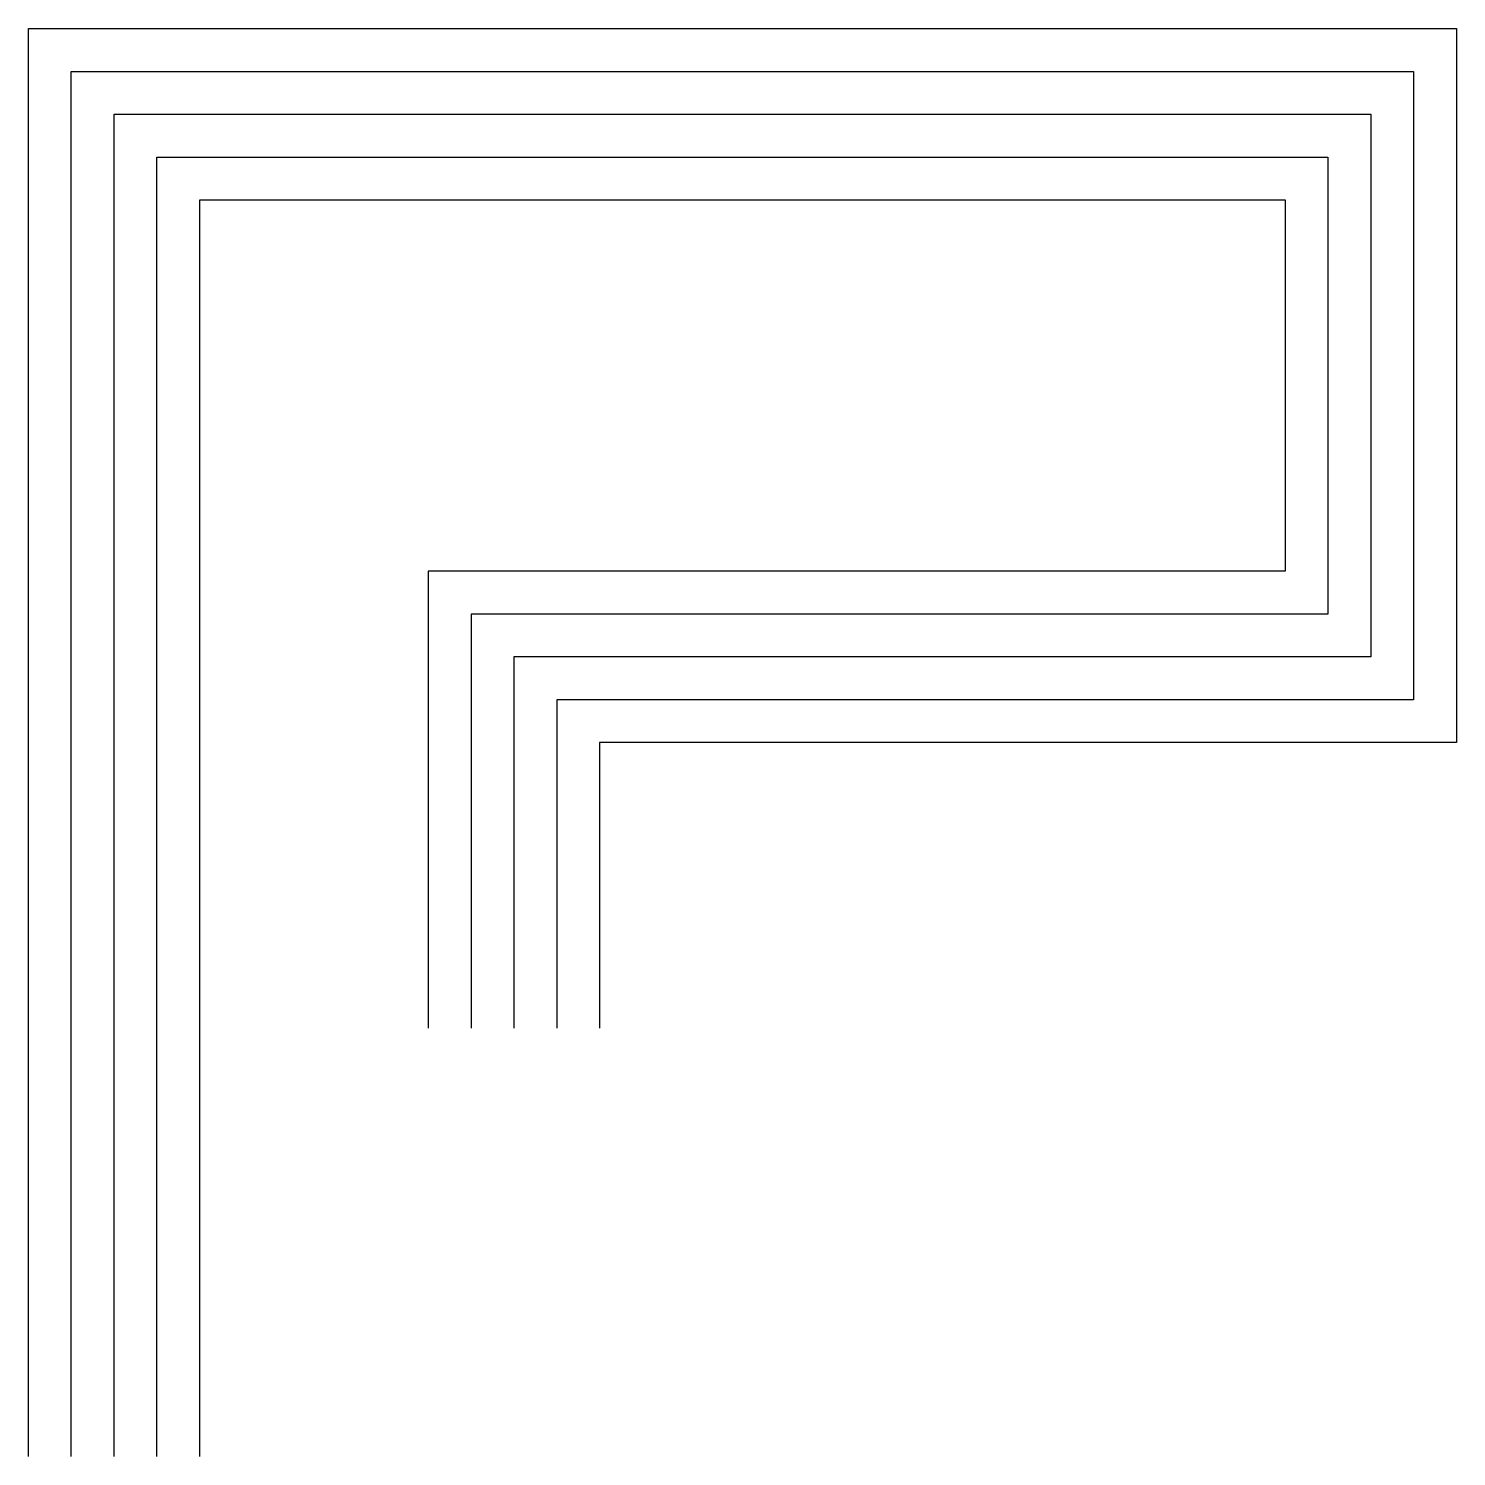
# Model space of a CAD drawing. Header units: millimetres. Extents: x 4 to 10004, y 3 to 10003.
import ezdxf

# ---------------------------------------------------------------- set-up
doc = ezdxf.new("R2010")
doc.units = ezdxf.units.MM

msp = doc.modelspace()

# ---------------------------------------------------------------- linework, layer by layer
for points in [[(4, 3), (4, 10003), (10004, 10003), (10004, 5003), (4004, 5003), (4004, 3003)], [(304, 3), (304, 9703), (9704, 9703), (9704, 5303), (3704, 5303), (3704, 3003)], [(604, 3), (604, 9403), (9404, 9403), (9404, 5603), (3404, 5603), (3404, 3003)], [(904, 3), (904, 9103), (9104, 9103), (9104, 5903), (3104, 5903), (3104, 3003)], [(1204, 3), (1204, 8803), (8804, 8803), (8804, 6203), (2804, 6203), (2804, 3003)]]:
    msp.add_lwpolyline(points)

doc.saveas('drawing.dxf')
